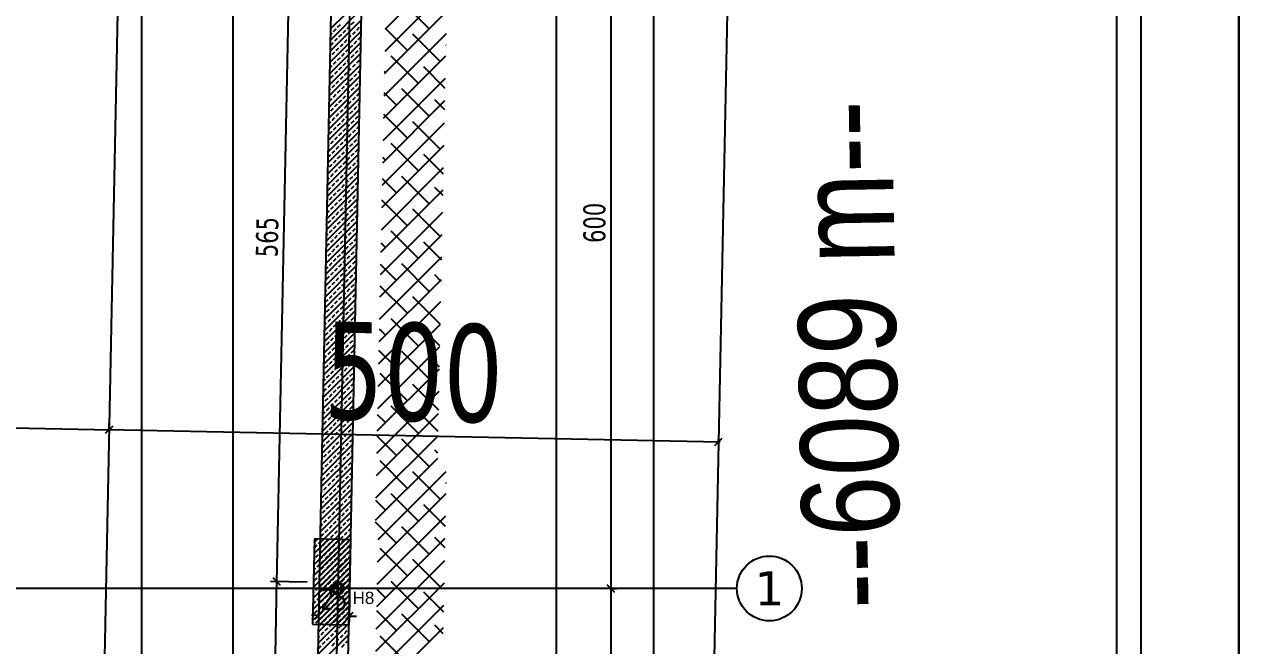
# Model space of a CAD drawing. Header units: millimetres. Extents: x 43168.9 to 43194.6, y -25545.1 to -25543.4.
# Drawn here: x 43169.8966 to 43170.0959, y -25544.2333 to -25544.1313 of the extents above; entities that cross this region are included whole.
import ezdxf
from ezdxf.enums import TextEntityAlignment as Align

# ---------------------------------------------------------------- set-up
doc = ezdxf.new("R2010")
doc.units = ezdxf.units.MM
doc.header["$LTSCALE"] = 200
doc.linetypes.add('DASHDOT', pattern=[1, 0.5, -0.25, 0, -0.25])
doc.linetypes.add('DASHDOT2', pattern=[0.5, 0.25, -0.125, 0, -0.125])
for name, color, linetype in [('aks_sgh', 5, 'DASHDOT2'), ('arsasiniri_sgh', 10, 'Continuous'), ('kolon-b.a_sgh', 6, 'Continuous'), ('olcu-uyg_sgh', 193, 'Continuous'), ('olcuaks_sgh', 41, 'Continuous'), ('olcuic_sgh', 183, 'Continuous'), ('pafta_sgh', 11, 'Continuous'), ('tarama-betonarme_sgh', 223, 'Continuous'), ('tarama-zemin_sgh', 197, 'Continuous'), ('yapi-yaklasma_sgh', 41, 'DASHDOT'), ('yazi-mahal_sgh', 12, 'Continuous')]:
    doc.layers.add(name, color=color, linetype=linetype)
doc.styles.add('1-200', font='arial.ttf', dxfattribs={"height": 60})
doc.styles.add('dim', font='VERDANA.TTF', dxfattribs={"width": 0.7})
doc.styles.add('text1', font='VERDANA.TTF')
doc.styles.add('text2', font='arial.ttf')

msp = doc.modelspace()

# ---------------------------------------------------------------- hatches: boundary and pattern name
h = msp.add_hatch(color=256)
edge = h.paths.add_edge_path()
edge.add_arc((43169.94807, -25544.22392), 0.001, 0, 360)
edge = h.paths.add_edge_path(flags=16)
edge.add_arc((43169.94807, -25544.22392), 0.00075, 0, 360)

# ---------------------------------------------------------------- linework, layer by layer
at = {"color": 0, "linetype": 'ByBlock', "lineweight": -2}
for p, q in [((43169.90995, -25544.19846), (43169.91118, -25544.19728)), ((43169.91118, -25544.19728), (43169.90995, -25544.19846)), ((43170.00993, -25544.20046), (43170.01116, -25544.19929)), ((43169.93745, -25544.22216), (43169.93863, -25544.22339)), ((43169.93863, -25544.22339), (43169.93745, -25544.22216)), ((43169.99228, -25544.22332), (43169.99348, -25544.22452)), ((43169.99348, -25544.22452), (43169.99228, -25544.22332)), ((43169.94787, -25544.22412), (43169.94787, -25544.22372)), ((43169.94787, -25544.22372), (43169.94827, -25544.22372)), ((43169.94827, -25544.22412), (43169.94787, -25544.22412)), ((43169.948, -25544.22385), (43169.94815, -25544.22399)), ((43169.948, -25544.22399), (43169.94815, -25544.22385)), ((43169.94827, -25544.22372), (43169.94827, -25544.22412)), ((43169.94433, -25544.22894), (43169.94555, -25544.22776)), ((43169.95055, -25544.22786), (43169.94933, -25544.22904))]:
    msp.add_line(p, q, dxfattribs=at)
msp.add_line((43170.01356, -25544.22392), (43169.99088, -25544.22392))
at = {"linetype": 'Continuous'}
msp.add_circle((43170.01888, -25544.22392), 0.00532, dxfattribs=at)
at = {"color": 0, "linetype": 'Continuous', "lineweight": -2}
for radius in [0.001, 0.00075]:
    msp.add_circle((43169.94807, -25544.22392), radius, dxfattribs=at)
at = {"layer": 'aks_sgh'}
for p, q in [((43169.93088, -25543.74092), (43169.93088, -25544.78992)), ((43169.98388, -25543.74092), (43169.98388, -25544.78992)), ((43169.95362, -25543.95248), (43169.937, -25544.76581)), ((43169.99088, -25544.22392), (43169.01488, -25544.22392))]:
    msp.add_line(p, q, dxfattribs=at)
at = {"layer": 'arsasiniri_sgh', "color": 14}
msp.add_line((43170.01254, -25544.10046), (43170.00855, -25544.29934), dxfattribs=at)
at = {"layer": 'kolon-b.a_sgh'}
for p, q in [((43169.95015, -25544.21802), (43169.95504, -25543.97792)), ((43169.94735, -25544.10992), (43169.94505, -25544.22292)), ((43169.94424, -25544.2158), (43169.94395, -25544.2298)), ((43169.95024, -25544.21592), (43169.94424, -25544.2158)), ((43169.94995, -25544.22992), (43169.95024, -25544.21592)), ((43169.94746, -25544.35002), (43169.95015, -25544.21802)), ((43169.95015, -25544.21802), (43169.95015, -25544.21802)), ((43169.94505, -25544.22292), (43169.94257, -25544.34492)), ((43169.94505, -25544.22292), (43169.94505, -25544.22292)), ((43169.94395, -25544.2298), (43169.94995, -25544.22992))]:
    msp.add_line(p, q, dxfattribs=at)
at = {"layer": 'olcu-uyg_sgh'}
for p, q in [((43169.85033, -25544.19666), (43169.91082, -25544.19787)), ((43169.91057, -25544.19787), (43169.91059, -25544.19687)), ((43169.91057, -25544.19787), (43169.91059, -25544.19687)), ((43169.91032, -25544.19786), (43170.0108, -25544.19988)), ((43170.01055, -25544.19987), (43170.01057, -25544.19887))]:
    msp.add_line(p, q, dxfattribs=at)
at = {"layer": 'olcuaks_sgh'}
for p, q in [((43169.99988, -25543.83767), (43169.99988, -25544.76892)), ((43169.99288, -25544.10367), (43169.99288, -25544.22417)), ((43169.99288, -25544.22367), (43169.99288, -25544.34417)), ((43169.99288, -25544.22392), (43169.99388, -25544.22392)), ((43169.99288, -25544.22392), (43169.99388, -25544.22392))]:
    msp.add_line(p, q, dxfattribs=at)
at = {"layer": 'olcuic_sgh'}
for p, q in [((43169.91588, -25544.10967), (43169.91588, -25544.76313)), ((43169.94034, -25544.10953), (43169.93803, -25544.22303)), ((43169.93804, -25544.22253), (43169.93555, -25544.345)), ((43169.94305, -25544.22288), (43169.93704, -25544.22276)), ((43169.94305, -25544.22288), (43169.93704, -25544.22276)), ((43169.94501, -25544.22492), (43169.94492, -25544.22935)), ((43169.95001, -25544.22502), (43169.94992, -25544.22945)), ((43169.94494, -25544.22835), (43169.94374, -25544.22833)), ((43169.94994, -25544.22845), (43169.95114, -25544.22848))]:
    msp.add_line(p, q, dxfattribs=at)
at = {"layer": 'pafta_sgh'}
for p, q in [((43170.09588, -25544.97), (43170.09588, -25543.51)), ((43170.09588, -25543.51), (43170.09588, -25544.97)), ((43170.07988, -25544.954), (43170.07988, -25543.526)), ((43170.07588, -25544.95), (43170.07588, -25543.53))]:
    msp.add_line(p, q, dxfattribs=at)
at = {"layer": 'tarama-betonarme_sgh'}
for p, q in [((43169.9469, -25544.1321), (43169.952, -25544.12699)), ((43169.94686, -25544.13393), (43169.95197, -25544.12882)), ((43169.94682, -25544.13576), (43169.95193, -25544.13066)), ((43169.94805, -25544.13184), (43169.9485, -25544.13139)), ((43169.94962, -25544.13207), (43169.95007, -25544.13162)), ((43169.95029, -25544.13139), (43169.95074, -25544.13094)), ((43169.95187, -25544.13162), (43169.95191, -25544.13157)), ((43169.94679, -25544.1376), (43169.95189, -25544.13249)), ((43169.94688, -25544.13301), (43169.94715, -25544.13274)), ((43169.94738, -25544.13252), (43169.94782, -25544.13207)), ((43169.9476, -25544.13409), (43169.94805, -25544.13364)), ((43169.94827, -25544.13341), (43169.94872, -25544.13296)), ((43169.94895, -25544.13274), (43169.9494, -25544.13229)), ((43169.94985, -25544.13364), (43169.95029, -25544.13319)), ((43169.95052, -25544.13296), (43169.95097, -25544.13252)), ((43169.95119, -25544.13229), (43169.95164, -25544.13184)), ((43169.95142, -25544.13386), (43169.95187, -25544.13341)), ((43169.94675, -25544.13943), (43169.95185, -25544.13432)), ((43169.94693, -25544.13476), (43169.94738, -25544.13431)), ((43169.94782, -25544.13566), (43169.94827, -25544.13521)), ((43169.9485, -25544.13498), (43169.94895, -25544.13454)), ((43169.94917, -25544.13431), (43169.94962, -25544.13386)), ((43169.9494, -25544.13588), (43169.94985, -25544.13543)), ((43169.95007, -25544.13521), (43169.95052, -25544.13476)), ((43169.95074, -25544.13454), (43169.95119, -25544.13409)), ((43169.95097, -25544.13611), (43169.95142, -25544.13566)), ((43169.95164, -25544.13543), (43169.95183, -25544.13524)), ((43169.94671, -25544.14126), (43169.95182, -25544.13616)), ((43169.9468, -25544.13668), (43169.94693, -25544.13656)), ((43169.94715, -25544.13633), (43169.9476, -25544.13588)), ((43169.94738, -25544.1379), (43169.94782, -25544.13745)), ((43169.94805, -25544.13723), (43169.9485, -25544.13678)), ((43169.94872, -25544.13656), (43169.94917, -25544.13611)), ((43169.94962, -25544.13745), (43169.95007, -25544.13701)), ((43169.95029, -25544.13678), (43169.95074, -25544.13633)), ((43169.95119, -25544.13768), (43169.95164, -25544.13723)), ((43169.94667, -25544.1431), (43169.95178, -25544.13799)), ((43169.94677, -25544.13851), (43169.94715, -25544.13813)), ((43169.9476, -25544.13948), (43169.94805, -25544.13903)), ((43169.94827, -25544.1388), (43169.94872, -25544.13835)), ((43169.94895, -25544.13813), (43169.9494, -25544.13768)), ((43169.94917, -25544.1397), (43169.94962, -25544.13925)), ((43169.94985, -25544.13903), (43169.95029, -25544.13858)), ((43169.95052, -25544.13835), (43169.95097, -25544.1379)), ((43169.95074, -25544.13992), (43169.95119, -25544.13948)), ((43169.95142, -25544.13925), (43169.95176, -25544.13891)), ((43169.94664, -25544.14493), (43169.95174, -25544.13982)), ((43169.94693, -25544.14015), (43169.94738, -25544.1397)), ((43169.94715, -25544.14172), (43169.9476, -25544.14127)), ((43169.94782, -25544.14105), (43169.94827, -25544.1406)), ((43169.9485, -25544.14037), (43169.94895, -25544.13992)), ((43169.94872, -25544.14194), (43169.94917, -25544.1415)), ((43169.9494, -25544.14127), (43169.94985, -25544.14082)), ((43169.95007, -25544.1406), (43169.95052, -25544.14015)), ((43169.95097, -25544.1415), (43169.95142, -25544.14105)), ((43169.95164, -25544.14082), (43169.95172, -25544.14074)), ((43169.94656, -25544.1486), (43169.95167, -25544.14349)), ((43169.9466, -25544.14676), (43169.9517, -25544.14166)), ((43169.94669, -25544.14218), (43169.94693, -25544.14194)), ((43169.9467, -25544.14397), (43169.94715, -25544.14352)), ((43169.94738, -25544.14329), (43169.94782, -25544.14284)), ((43169.94805, -25544.14262), (43169.9485, -25544.14217)), ((43169.94895, -25544.14352), (43169.9494, -25544.14307)), ((43169.94962, -25544.14284), (43169.95007, -25544.14239)), ((43169.95029, -25544.14217), (43169.95074, -25544.14172)), ((43169.95052, -25544.14374), (43169.95097, -25544.14329)), ((43169.95119, -25544.14307), (43169.95164, -25544.14262)), ((43169.94652, -25544.15043), (43169.95163, -25544.14532)), ((43169.94693, -25544.14554), (43169.94738, -25544.14509)), ((43169.9476, -25544.14486), (43169.94805, -25544.14441)), ((43169.94827, -25544.14419), (43169.94872, -25544.14374)), ((43169.9485, -25544.14576), (43169.94895, -25544.14531)), ((43169.94917, -25544.14509), (43169.94962, -25544.14464)), ((43169.94985, -25544.14441), (43169.95029, -25544.14397)), ((43169.95007, -25544.14599), (43169.95052, -25544.14554)), ((43169.95074, -25544.14531), (43169.95119, -25544.14486)), ((43169.95142, -25544.14464), (43169.95165, -25544.14441)), ((43169.94649, -25544.15226), (43169.95159, -25544.14716)), ((43169.94658, -25544.14768), (43169.94693, -25544.14733)), ((43169.94662, -25544.14585), (43169.9467, -25544.14576)), ((43169.94715, -25544.14711), (43169.9476, -25544.14666)), ((43169.94782, -25544.14643), (43169.94827, -25544.14599)), ((43169.94805, -25544.14801), (43169.9485, -25544.14756)), ((43169.94872, -25544.14733), (43169.94917, -25544.14688)), ((43169.9494, -25544.14666), (43169.94985, -25544.14621)), ((43169.95029, -25544.14756), (43169.95074, -25544.14711)), ((43169.95097, -25544.14688), (43169.95142, -25544.14643)), ((43169.94645, -25544.1541), (43169.95155, -25544.14899)), ((43169.9467, -25544.14935), (43169.94715, -25544.1489)), ((43169.94738, -25544.14868), (43169.94782, -25544.14823)), ((43169.94827, -25544.14958), (43169.94872, -25544.14913)), ((43169.94895, -25544.1489), (43169.9494, -25544.14846)), ((43169.94962, -25544.14823), (43169.95007, -25544.14778)), ((43169.94985, -25544.1498), (43169.95029, -25544.14935)), ((43169.95052, -25544.14913), (43169.95097, -25544.14868)), ((43169.95119, -25544.14846), (43169.95157, -25544.14807)), ((43169.94641, -25544.15593), (43169.95152, -25544.15082)), ((43169.94651, -25544.15135), (43169.9467, -25544.15115)), ((43169.94693, -25544.15092), (43169.94738, -25544.15048)), ((43169.9476, -25544.15025), (43169.94805, -25544.1498)), ((43169.94782, -25544.15182), (43169.94827, -25544.15137)), ((43169.9485, -25544.15115), (43169.94895, -25544.1507)), ((43169.94917, -25544.15048), (43169.94962, -25544.15003)), ((43169.9494, -25544.15205), (43169.94985, -25544.1516)), ((43169.95007, -25544.15137), (43169.95052, -25544.15092)), ((43169.95074, -25544.1507), (43169.95119, -25544.15025)), ((43169.95142, -25544.15003), (43169.95154, -25544.14991)), ((43169.94638, -25544.15776), (43169.95148, -25544.15266)), ((43169.94648, -25544.15317), (43169.94693, -25544.15272)), ((43169.94715, -25544.1525), (43169.9476, -25544.15205)), ((43169.94805, -25544.15339), (43169.9485, -25544.15295)), ((43169.94872, -25544.15272), (43169.94917, -25544.15227)), ((43169.94962, -25544.15362), (43169.95007, -25544.15317)), ((43169.95029, -25544.15295), (43169.95074, -25544.1525)), ((43169.95097, -25544.15227), (43169.95142, -25544.15182)), ((43169.95119, -25544.15384), (43169.95146, -25544.15357)), ((43169.94634, -25544.1596), (43169.95144, -25544.15449)), ((43169.94643, -25544.15501), (43169.94648, -25544.15497)), ((43169.9467, -25544.15474), (43169.94715, -25544.15429)), ((43169.94738, -25544.15407), (43169.94782, -25544.15362)), ((43169.9476, -25544.15564), (43169.94805, -25544.15519)), ((43169.94827, -25544.15497), (43169.94872, -25544.15452)), ((43169.94895, -25544.15429), (43169.9494, -25544.15384)), ((43169.94917, -25544.15586), (43169.94962, -25544.15542)), ((43169.94985, -25544.15519), (43169.95029, -25544.15474)), ((43169.95052, -25544.15452), (43169.95097, -25544.15407)), ((43169.95142, -25544.15542), (43169.95142, -25544.15541)), ((43169.9463, -25544.16143), (43169.95141, -25544.15632)), ((43169.94639, -25544.15685), (43169.9467, -25544.15654)), ((43169.94693, -25544.15631), (43169.94738, -25544.15586)), ((43169.94715, -25544.15788), (43169.9476, -25544.15744)), ((43169.94782, -25544.15721), (43169.94827, -25544.15676)), ((43169.9485, -25544.15654), (43169.94895, -25544.15609)), ((43169.9494, -25544.15744), (43169.94985, -25544.15699)), ((43169.95007, -25544.15676), (43169.95052, -25544.15631)), ((43169.95074, -25544.15609), (43169.95119, -25544.15564)), ((43169.95097, -25544.15766), (43169.95139, -25544.15724)), ((43169.94626, -25544.16326), (43169.95137, -25544.15816)), ((43169.94648, -25544.15856), (43169.94693, -25544.15811)), ((43169.94738, -25544.15946), (43169.94782, -25544.15901)), ((43169.94805, -25544.15878), (43169.9485, -25544.15833)), ((43169.94872, -25544.15811), (43169.94917, -25544.15766)), ((43169.94895, -25544.15968), (43169.9494, -25544.15923)), ((43169.94962, -25544.15901), (43169.95007, -25544.15856)), ((43169.95029, -25544.15833), (43169.95074, -25544.15788)), ((43169.95052, -25544.15991), (43169.95097, -25544.15946)), ((43169.95119, -25544.15923), (43169.95135, -25544.15907)), ((43169.94623, -25544.1651), (43169.95133, -25544.15999)), ((43169.94632, -25544.16051), (43169.94648, -25544.16035)), ((43169.9467, -25544.16013), (43169.94715, -25544.15968)), ((43169.94693, -25544.1617), (43169.94738, -25544.16125)), ((43169.9476, -25544.16103), (43169.94805, -25544.16058)), ((43169.94827, -25544.16035), (43169.94872, -25544.15991)), ((43169.9485, -25544.16193), (43169.94895, -25544.16148)), ((43169.94917, -25544.16125), (43169.94962, -25544.1608)), ((43169.94985, -25544.16058), (43169.95029, -25544.16013)), ((43169.95074, -25544.16148), (43169.95119, -25544.16103)), ((43169.94619, -25544.16693), (43169.95129, -25544.16182)), ((43169.94628, -25544.16235), (43169.9467, -25544.16193)), ((43169.94648, -25544.16395), (43169.94693, -25544.1635)), ((43169.94715, -25544.16327), (43169.9476, -25544.16282)), ((43169.94782, -25544.1626), (43169.94827, -25544.16215)), ((43169.94872, -25544.1635), (43169.94917, -25544.16305)), ((43169.9494, -25544.16282), (43169.94985, -25544.16237)), ((43169.95007, -25544.16215), (43169.95052, -25544.1617)), ((43169.95029, -25544.16372), (43169.95074, -25544.16327)), ((43169.95097, -25544.16305), (43169.95127, -25544.16274)), ((43169.94611, -25544.1706), (43169.95122, -25544.16549)), ((43169.94615, -25544.16876), (43169.95126, -25544.16366)), ((43169.94624, -25544.16418), (43169.94625, -25544.16417)), ((43169.9467, -25544.16552), (43169.94715, -25544.16507)), ((43169.94738, -25544.16484), (43169.94782, -25544.1644)), ((43169.94805, -25544.16417), (43169.9485, -25544.16372)), ((43169.94827, -25544.16574), (43169.94872, -25544.16529)), ((43169.94895, -25544.16507), (43169.9494, -25544.16462)), ((43169.94962, -25544.1644), (43169.95007, -25544.16395)), ((43169.94985, -25544.16597), (43169.95029, -25544.16552)), ((43169.95052, -25544.16529), (43169.95097, -25544.16484)), ((43169.95119, -25544.16462), (43169.95124, -25544.16457)), ((43169.94608, -25544.17243), (43169.95118, -25544.16732)), ((43169.94621, -25544.16601), (43169.94648, -25544.16574)), ((43169.94625, -25544.16776), (43169.9467, -25544.16731)), ((43169.94693, -25544.16709), (43169.94738, -25544.16664)), ((43169.9476, -25544.16642), (43169.94805, -25544.16597)), ((43169.94782, -25544.16799), (43169.94827, -25544.16754)), ((43169.9485, -25544.16731), (43169.94895, -25544.16686)), ((43169.94917, -25544.16664), (43169.94962, -25544.16619)), ((43169.95007, -25544.16754), (43169.95052, -25544.16709)), ((43169.95074, -25544.16686), (43169.95119, -25544.16642)), ((43169.94604, -25544.17426), (43169.95114, -25544.16916)), ((43169.94648, -25544.16933), (43169.94693, -25544.16889)), ((43169.94715, -25544.16866), (43169.9476, -25544.16821)), ((43169.94805, -25544.16956), (43169.9485, -25544.16911)), ((43169.94872, -25544.16889), (43169.94917, -25544.16844)), ((43169.9494, -25544.16821), (43169.94985, -25544.16776)), ((43169.94962, -25544.16978), (43169.95007, -25544.16933)), ((43169.95029, -25544.16911), (43169.95074, -25544.16866)), ((43169.95097, -25544.16844), (43169.95116, -25544.16824)), ((43169.946, -25544.1761), (43169.95111, -25544.17099)), ((43169.9461, -25544.17151), (43169.94648, -25544.17113)), ((43169.94613, -25544.16968), (43169.94625, -25544.16956)), ((43169.9467, -25544.17091), (43169.94715, -25544.17046)), ((43169.94738, -25544.17023), (43169.94782, -25544.16978)), ((43169.9476, -25544.1718), (43169.94805, -25544.17136)), ((43169.94827, -25544.17113), (43169.94872, -25544.17068)), ((43169.94895, -25544.17046), (43169.9494, -25544.17001)), ((43169.94985, -25544.17136), (43169.95029, -25544.17091)), ((43169.95052, -25544.17068), (43169.95097, -25544.17023)), ((43169.94596, -25544.17793), (43169.95107, -25544.17282)), ((43169.94625, -25544.17315), (43169.9467, -25544.1727)), ((43169.94693, -25544.17248), (43169.94738, -25544.17203)), ((43169.94782, -25544.17338), (43169.94827, -25544.17293)), ((43169.9485, -25544.1727), (43169.94895, -25544.17225)), ((43169.94917, -25544.17203), (43169.94962, -25544.17158)), ((43169.9494, -25544.1736), (43169.94985, -25544.17315)), ((43169.95007, -25544.17293), (43169.95052, -25544.17248)), ((43169.95074, -25544.17225), (43169.95109, -25544.17191)), ((43169.94593, -25544.17976), (43169.95103, -25544.17466)), ((43169.94602, -25544.17518), (43169.94625, -25544.17495)), ((43169.94648, -25544.17472), (43169.94693, -25544.17427)), ((43169.94715, -25544.17405), (43169.9476, -25544.1736)), ((43169.94738, -25544.17562), (43169.94782, -25544.17517)), ((43169.94805, -25544.17495), (43169.9485, -25544.1745)), ((43169.94872, -25544.17427), (43169.94917, -25544.17382)), ((43169.94895, -25544.17585), (43169.9494, -25544.1754)), ((43169.94962, -25544.17517), (43169.95007, -25544.17472)), ((43169.95029, -25544.1745), (43169.95074, -25544.17405)), ((43169.95097, -25544.17382), (43169.95105, -25544.17374)), ((43169.94589, -25544.1816), (43169.951, -25544.17649)), ((43169.94603, -25544.17697), (43169.94648, -25544.17652)), ((43169.9467, -25544.17629), (43169.94715, -25544.17585)), ((43169.94693, -25544.17787), (43169.94738, -25544.17742)), ((43169.9476, -25544.17719), (43169.94805, -25544.17674)), ((43169.94827, -25544.17652), (43169.94872, -25544.17607)), ((43169.94917, -25544.17742), (43169.94962, -25544.17697)), ((43169.94985, -25544.17674), (43169.95029, -25544.17629)), ((43169.95052, -25544.17607), (43169.95097, -25544.17562)), ((43169.95074, -25544.17764), (43169.95098, -25544.17741)), ((43169.94585, -25544.18343), (43169.95096, -25544.17832)), ((43169.94595, -25544.17885), (43169.94603, -25544.17876)), ((43169.94625, -25544.17854), (43169.9467, -25544.17809)), ((43169.94715, -25544.17944), (43169.9476, -25544.17899)), ((43169.94782, -25544.17876), (43169.94827, -25544.17831)), ((43169.9485, -25544.17809), (43169.94895, -25544.17764)), ((43169.94872, -25544.17966), (43169.94917, -25544.17921)), ((43169.9494, -25544.17899), (43169.94985, -25544.17854)), ((43169.95007, -25544.17831), (43169.95052, -25544.17787)), ((43169.95029, -25544.17989), (43169.95074, -25544.17944)), ((43169.94582, -25544.18526), (43169.95092, -25544.18016)), ((43169.94591, -25544.18068), (43169.94625, -25544.18034)), ((43169.94648, -25544.18011), (43169.94693, -25544.17966)), ((43169.9467, -25544.18168), (43169.94715, -25544.18123)), ((43169.94738, -25544.18101), (43169.94782, -25544.18056)), ((43169.94805, -25544.18034), (43169.9485, -25544.17989)), ((43169.94827, -25544.18191), (43169.94872, -25544.18146)), ((43169.94895, -25544.18123), (43169.9494, -25544.18078)), ((43169.94962, -25544.18056), (43169.95007, -25544.18011)), ((43169.95052, -25544.18146), (43169.9509, -25544.18107)), ((43169.94578, -25544.1871), (43169.95088, -25544.18199)), ((43169.94603, -25544.18236), (43169.94648, -25544.18191)), ((43169.94625, -25544.18393), (43169.9467, -25544.18348)), ((43169.94693, -25544.18325), (43169.94738, -25544.1828)), ((43169.9476, -25544.18258), (43169.94805, -25544.18213)), ((43169.9485, -25544.18348), (43169.94895, -25544.18303)), ((43169.94917, -25544.1828), (43169.94962, -25544.18236)), ((43169.94985, -25544.18213), (43169.95029, -25544.18168)), ((43169.95007, -25544.1837), (43169.95052, -25544.18325)), ((43169.95074, -25544.18303), (43169.95086, -25544.18291)), ((43169.94574, -25544.18893), (43169.95085, -25544.18382)), ((43169.94583, -25544.18435), (43169.94603, -25544.18415)), ((43169.94648, -25544.1855), (43169.94693, -25544.18505)), ((43169.94715, -25544.18483), (43169.9476, -25544.18438)), ((43169.94782, -25544.18415), (43169.94827, -25544.1837)), ((43169.94805, -25544.18572), (43169.9485, -25544.18527)), ((43169.94872, -25544.18505), (43169.94917, -25544.1846)), ((43169.9494, -25544.18438), (43169.94985, -25544.18393)), ((43169.95029, -25544.18527), (43169.95074, -25544.18483)), ((43169.9457, -25544.19076), (43169.95081, -25544.18566)), ((43169.9458, -25544.18617), (43169.94625, -25544.18572)), ((43169.94603, -25544.18774), (43169.94648, -25544.18729)), ((43169.9467, -25544.18707), (43169.94715, -25544.18662)), ((43169.94738, -25544.1864), (43169.94782, -25544.18595)), ((43169.94827, -25544.18729), (43169.94872, -25544.18685)), ((43169.94895, -25544.18662), (43169.9494, -25544.18617)), ((43169.94962, -25544.18595), (43169.95007, -25544.1855)), ((43169.94985, -25544.18752), (43169.95029, -25544.18707)), ((43169.95052, -25544.18685), (43169.95079, -25544.18657)), ((43169.94563, -25544.19443), (43169.95073, -25544.18932)), ((43169.94567, -25544.1926), (43169.95077, -25544.18749)), ((43169.94576, -25544.18801), (43169.9458, -25544.18797)), ((43169.94625, -25544.18932), (43169.9467, -25544.18887)), ((43169.94693, -25544.18864), (43169.94738, -25544.18819)), ((43169.9476, -25544.18797), (43169.94805, -25544.18752)), ((43169.94782, -25544.18954), (43169.94827, -25544.18909)), ((43169.9485, -25544.18887), (43169.94895, -25544.18842)), ((43169.94917, -25544.18819), (43169.94962, -25544.18774)), ((43169.9494, -25544.18976), (43169.94985, -25544.18932)), ((43169.95007, -25544.18909), (43169.95052, -25544.18864)), ((43169.95074, -25544.18842), (43169.95075, -25544.18841)), ((43169.94559, -25544.19626), (43169.9507, -25544.19116)), ((43169.94572, -25544.18985), (43169.94603, -25544.18954)), ((43169.9458, -25544.19156), (43169.94625, -25544.19111)), ((43169.94648, -25544.19089), (43169.94693, -25544.19044)), ((43169.94715, -25544.19021), (43169.9476, -25544.18976)), ((43169.94738, -25544.19179), (43169.94782, -25544.19134)), ((43169.94805, -25544.19111), (43169.9485, -25544.19066)), ((43169.94872, -25544.19044), (43169.94917, -25544.18999)), ((43169.94962, -25544.19134), (43169.95007, -25544.19089)), ((43169.95029, -25544.19066), (43169.95072, -25544.19024)), ((43169.94555, -25544.1981), (43169.95066, -25544.19299)), ((43169.94565, -25544.19351), (43169.9458, -25544.19336)), ((43169.94603, -25544.19313), (43169.94648, -25544.19268)), ((43169.9467, -25544.19246), (43169.94715, -25544.19201)), ((43169.9476, -25544.19336), (43169.94805, -25544.19291)), ((43169.94827, -25544.19268), (43169.94872, -25544.19223)), ((43169.94895, -25544.19201), (43169.9494, -25544.19156)), ((43169.94917, -25544.19358), (43169.94962, -25544.19313)), ((43169.94985, -25544.19291), (43169.95029, -25544.19246)), ((43169.95052, -25544.19223), (43169.95068, -25544.19208)), ((43169.94552, -25544.19993), (43169.95062, -25544.19483)), ((43169.94561, -25544.19535), (43169.94603, -25544.19493)), ((43169.94625, -25544.1947), (43169.9467, -25544.19425)), ((43169.94693, -25544.19403), (43169.94738, -25544.19358)), ((43169.94715, -25544.1956), (43169.9476, -25544.19515)), ((43169.94782, -25544.19493), (43169.94827, -25544.19448)), ((43169.9485, -25544.19425), (43169.94895, -25544.19381)), ((43169.94872, -25544.19583), (43169.94917, -25544.19538)), ((43169.9494, -25544.19515), (43169.94985, -25544.1947)), ((43169.95007, -25544.19448), (43169.95052, -25544.19403)), ((43169.94548, -25544.20176), (43169.95058, -25544.19666)), ((43169.94557, -25544.19718), (43169.94558, -25544.19717)), ((43169.9458, -25544.19695), (43169.94625, -25544.1965)), ((43169.94648, -25544.19628), (43169.94693, -25544.19583)), ((43169.9467, -25544.19785), (43169.94715, -25544.1974)), ((43169.94738, -25544.19717), (43169.94782, -25544.19672)), ((43169.94805, -25544.1965), (43169.9485, -25544.19605)), ((43169.94895, -25544.1974), (43169.9494, -25544.19695)), ((43169.94962, -25544.19672), (43169.95007, -25544.19628)), ((43169.95029, -25544.19605), (43169.9506, -25544.19574)), ((43169.94544, -25544.2036), (43169.95055, -25544.19849)), ((43169.94554, -25544.19901), (43169.9458, -25544.19874)), ((43169.94603, -25544.19852), (43169.94648, -25544.19807)), ((43169.94693, -25544.19942), (43169.94738, -25544.19897)), ((43169.9476, -25544.19874), (43169.94805, -25544.1983)), ((43169.94827, -25544.19807), (43169.94872, -25544.19762)), ((43169.9485, -25544.19964), (43169.94895, -25544.19919)), ((43169.94917, -25544.19897), (43169.94962, -25544.19852)), ((43169.94985, -25544.1983), (43169.95029, -25544.19785)), ((43169.95007, -25544.19987), (43169.95052, -25544.19942)), ((43169.95052, -25544.19762), (43169.95057, -25544.19758)), ((43169.94541, -25544.20543), (43169.95051, -25544.20033)), ((43169.94558, -25544.20077), (43169.94603, -25544.20032)), ((43169.94625, -25544.20009), (43169.9467, -25544.19964)), ((43169.94648, -25544.20166), (43169.94693, -25544.20121)), ((43169.94715, -25544.20099), (43169.9476, -25544.20054)), ((43169.94782, -25544.20032), (43169.94827, -25544.19987)), ((43169.94872, -25544.20121), (43169.94917, -25544.20077)), ((43169.9494, -25544.20054), (43169.94985, -25544.20009)), ((43169.95029, -25544.20144), (43169.95049, -25544.20124)), ((43169.94537, -25544.20726), (43169.95047, -25544.20216)), ((43169.94546, -25544.20268), (43169.94558, -25544.20256)), ((43169.9458, -25544.20234), (43169.94625, -25544.20189)), ((43169.9467, -25544.20323), (43169.94715, -25544.20279)), ((43169.94738, -25544.20256), (43169.94782, -25544.20211)), ((43169.94805, -25544.20189), (43169.9485, -25544.20144)), ((43169.94827, -25544.20346), (43169.94872, -25544.20301)), ((43169.94895, -25544.20279), (43169.9494, -25544.20234)), ((43169.94962, -25544.20211), (43169.95007, -25544.20166)), ((43169.94985, -25544.20368), (43169.95029, -25544.20323)), ((43169.94533, -25544.2091), (43169.95044, -25544.20399)), ((43169.94542, -25544.20451), (43169.9458, -25544.20413)), ((43169.94603, -25544.20391), (43169.94648, -25544.20346)), ((43169.94625, -25544.20548), (43169.9467, -25544.20503)), ((43169.94693, -25544.20481), (43169.94738, -25544.20436)), ((43169.9476, -25544.20413), (43169.94805, -25544.20368)), ((43169.94782, -25544.2057), (43169.94827, -25544.20526)), ((43169.9485, -25544.20503), (43169.94895, -25544.20458)), ((43169.94917, -25544.20436), (43169.94962, -25544.20391)), ((43169.95007, -25544.20526), (43169.95042, -25544.20491)), ((43169.94529, -25544.21093), (43169.9504, -25544.20583)), ((43169.94558, -25544.20615), (43169.94603, -25544.2057)), ((43169.9458, -25544.20773), (43169.94625, -25544.20728)), ((43169.94648, -25544.20705), (43169.94693, -25544.2066)), ((43169.94715, -25544.20638), (43169.9476, -25544.20593)), ((43169.94805, -25544.20728), (43169.9485, -25544.20683)), ((43169.94872, -25544.2066), (43169.94917, -25544.20615)), ((43169.9494, -25544.20593), (43169.94985, -25544.20548)), ((43169.94962, -25544.2075), (43169.95007, -25544.20705)), ((43169.95029, -25544.20683), (43169.95038, -25544.20674)), ((43169.94526, -25544.21276), (43169.95036, -25544.20766)), ((43169.94535, -25544.20818), (43169.94558, -25544.20795)), ((43169.94603, -25544.2093), (43169.94648, -25544.20885)), ((43169.9467, -25544.20862), (43169.94715, -25544.20817)), ((43169.94738, -25544.20795), (43169.94782, -25544.2075)), ((43169.9476, -25544.20952), (43169.94805, -25544.20907)), ((43169.94827, -25544.20885), (43169.94872, -25544.2084)), ((43169.94895, -25544.20817), (43169.9494, -25544.20773)), ((43169.94917, -25544.20975), (43169.94962, -25544.2093)), ((43169.94985, -25544.20907), (43169.95029, -25544.20862)), ((43169.94518, -25544.21643), (43169.95029, -25544.21133)), ((43169.94522, -25544.2146), (43169.95032, -25544.20949)), ((43169.94536, -25544.20997), (43169.9458, -25544.20952)), ((43169.94558, -25544.21154), (43169.94603, -25544.21109)), ((43169.94625, -25544.21087), (43169.9467, -25544.21042)), ((43169.94693, -25544.21019), (43169.94738, -25544.20975)), ((43169.94715, -25544.21177), (43169.9476, -25544.21132)), ((43169.94782, -25544.21109), (43169.94827, -25544.21064)), ((43169.9485, -25544.21042), (43169.94895, -25544.20997)), ((43169.9494, -25544.21132), (43169.94985, -25544.21087)), ((43169.95007, -25544.21064), (43169.95031, -25544.21041)), ((43169.94514, -25544.21826), (43169.95025, -25544.21316)), ((43169.94524, -25544.21368), (43169.94558, -25544.21334)), ((43169.94527, -25544.21185), (43169.94536, -25544.21177)), ((43169.9458, -25544.21311), (43169.94625, -25544.21266)), ((43169.94648, -25544.21244), (43169.94693, -25544.21199)), ((43169.94738, -25544.21334), (43169.94782, -25544.21289)), ((43169.94805, -25544.21266), (43169.9485, -25544.21222)), ((43169.94872, -25544.21199), (43169.94917, -25544.21154)), ((43169.94895, -25544.21356), (43169.9494, -25544.21311)), ((43169.94962, -25544.21289), (43169.95007, -25544.21244)), ((43169.94511, -25544.2201), (43169.95021, -25544.21499)), ((43169.94536, -25544.21536), (43169.9458, -25544.21491)), ((43169.94603, -25544.21468), (43169.94648, -25544.21424)), ((43169.9467, -25544.21401), (43169.94715, -25544.21356)), ((43169.94693, -25544.21558), (43169.94738, -25544.21513)), ((43169.9476, -25544.21491), (43169.94805, -25544.21446)), ((43169.94827, -25544.21424), (43169.94872, -25544.21379)), ((43169.9485, -25544.21581), (43169.94895, -25544.21536)), ((43169.94917, -25544.21513), (43169.94962, -25544.21468)), ((43169.94985, -25544.21446), (43169.95023, -25544.21408)), ((43169.94412, -25544.22187), (43169.95006, -25544.21592)), ((43169.94415, -25544.22003), (43169.9483, -25544.21588)), ((43169.94419, -25544.2182), (43169.94654, -25544.21585)), ((43169.94423, -25544.21637), (43169.94478, -25544.21581)), ((43169.94425, -25544.21724), (43169.9447, -25544.21679)), ((43169.94493, -25544.21656), (43169.94538, -25544.21611)), ((43169.94507, -25544.22193), (43169.95017, -25544.21683)), ((43169.94516, -25544.21735), (43169.94536, -25544.21715)), ((43169.94558, -25544.21693), (43169.94603, -25544.21648)), ((43169.9456, -25544.21589), (43169.94566, -25544.21583)), ((43169.94583, -25544.21746), (43169.94627, -25544.21701)), ((43169.94625, -25544.21626), (43169.9467, -25544.21581)), ((43169.9465, -25544.21679), (43169.94695, -25544.21634)), ((43169.94715, -25544.21715), (43169.9476, -25544.21671)), ((43169.94717, -25544.21611), (43169.94742, -25544.21586)), ((43169.9474, -25544.21769), (43169.94785, -25544.21724)), ((43169.94782, -25544.21648), (43169.94827, -25544.21603)), ((43169.94807, -25544.21701), (43169.94852, -25544.21656)), ((43169.94872, -25544.21738), (43169.94917, -25544.21693)), ((43169.94874, -25544.21634), (43169.94918, -25544.2159)), ((43169.9494, -25544.21671), (43169.94985, -25544.21626)), ((43169.94964, -25544.21724), (43169.95009, -25544.21679)), ((43169.95007, -25544.21603), (43169.95019, -25544.21591)), ((43169.94408, -25544.2237), (43169.9502, -25544.21757)), ((43169.94417, -25544.21912), (43169.94425, -25544.21903)), ((43169.94448, -25544.21881), (43169.94493, -25544.21836)), ((43169.94503, -25544.22376), (43169.95014, -25544.21866)), ((43169.94513, -25544.21917), (43169.94558, -25544.21873)), ((43169.94515, -25544.21814), (43169.9456, -25544.21769)), ((43169.94538, -25544.21971), (43169.94583, -25544.21926)), ((43169.9458, -25544.2185), (43169.94625, -25544.21805)), ((43169.94605, -25544.21903), (43169.9465, -25544.21858)), ((43169.94648, -25544.21783), (43169.94693, -25544.21738)), ((43169.9467, -25544.2194), (43169.94715, -25544.21895)), ((43169.94672, -25544.21836), (43169.94717, -25544.21791)), ((43169.94738, -25544.21873), (43169.94782, -25544.21828)), ((43169.94762, -25544.21926), (43169.94807, -25544.21881)), ((43169.94805, -25544.21805), (43169.9485, -25544.2176)), ((43169.94827, -25544.21962), (43169.94872, -25544.21917)), ((43169.9483, -25544.21858), (43169.94874, -25544.21814)), ((43169.94895, -25544.21895), (43169.9494, -25544.2185)), ((43169.94897, -25544.21791), (43169.94942, -25544.21746)), ((43169.94919, -25544.21948), (43169.94964, -25544.21903)), ((43169.94962, -25544.21828), (43169.95007, -25544.21783)), ((43169.94987, -25544.21881), (43169.95019, -25544.21849)), ((43169.944, -25544.22737), (43169.95013, -25544.22124)), ((43169.94404, -25544.22553), (43169.95017, -25544.21941)), ((43169.94413, -25544.22095), (43169.94448, -25544.2206)), ((43169.9447, -25544.22038), (43169.94515, -25544.21993)), ((43169.94499, -25544.2256), (43169.9501, -25544.22049)), ((43169.94509, -25544.22101), (43169.94513, -25544.22097)), ((43169.94536, -25544.22075), (43169.9458, -25544.2203)), ((43169.9456, -25544.22128), (43169.94605, -25544.22083)), ((43169.94603, -25544.22007), (43169.94648, -25544.21962)), ((43169.94625, -25544.22164), (43169.9467, -25544.2212)), ((43169.94627, -25544.2206), (43169.94672, -25544.22016)), ((43169.94693, -25544.22097), (43169.94738, -25544.22052)), ((43169.94695, -25544.21993), (43169.9474, -25544.21948)), ((43169.94717, -25544.2215), (43169.94762, -25544.22105)), ((43169.9476, -25544.2203), (43169.94805, -25544.21985)), ((43169.94785, -25544.22083), (43169.9483, -25544.22038)), ((43169.9485, -25544.2212), (43169.94895, -25544.22075)), ((43169.94852, -25544.22016), (43169.94897, -25544.21971)), ((43169.94874, -25544.22173), (43169.94919, -25544.22128)), ((43169.94917, -25544.22052), (43169.94962, -25544.22007)), ((43169.94942, -25544.22105), (43169.94987, -25544.2206)), ((43169.94985, -25544.21985), (43169.95012, -25544.21958)), ((43169.95009, -25544.22038), (43169.95015, -25544.22032)), ((43169.94397, -25544.2292), (43169.95009, -25544.22307)), ((43169.94425, -25544.22263), (43169.9447, -25544.22218)), ((43169.94493, -25544.22195), (43169.94538, -25544.2215)), ((43169.94496, -25544.22743), (43169.95006, -25544.22233)), ((43169.94505, -25544.22285), (43169.94536, -25544.22254)), ((43169.94515, -25544.22352), (43169.9456, -25544.22307)), ((43169.94558, -25544.22232), (43169.94603, -25544.22187)), ((43169.94583, -25544.22285), (43169.94627, -25544.2224)), ((43169.94648, -25544.22322), (43169.94693, -25544.22277)), ((43169.9465, -25544.22218), (43169.94695, -25544.22173)), ((43169.94672, -25544.22375), (43169.94717, -25544.2233)), ((43169.94715, -25544.22254), (43169.9476, -25544.22209)), ((43169.9474, -25544.22307), (43169.94785, -25544.22263)), ((43169.94782, -25544.22187), (43169.94827, -25544.22142)), ((43169.94805, -25544.22344), (43169.9485, -25544.22299)), ((43169.94807, -25544.2224), (43169.94852, -25544.22195)), ((43169.94872, -25544.22277), (43169.94917, -25544.22232)), ((43169.94897, -25544.2233), (43169.94942, -25544.22285)), ((43169.9494, -25544.22209), (43169.94985, -25544.22164)), ((43169.94962, -25544.22366), (43169.95004, -25544.22324)), ((43169.94964, -25544.22263), (43169.95009, -25544.22218)), ((43169.95007, -25544.22142), (43169.95008, -25544.22141)), ((43169.94406, -25544.22462), (43169.94425, -25544.22442)), ((43169.94448, -25544.2242), (43169.94493, -25544.22375)), ((43169.9447, -25544.22577), (43169.94515, -25544.22532)), ((43169.94492, -25544.22926), (43169.95003, -25544.22416)), ((43169.94513, -25544.22456), (43169.94558, -25544.22411)), ((43169.94514, -25544.22982), (43169.95005, -25544.22491)), ((43169.94538, -25544.2251), (43169.94583, -25544.22465)), ((43169.9458, -25544.22389), (43169.94625, -25544.22344)), ((43169.94603, -25544.22546), (43169.94648, -25544.22501)), ((43169.94605, -25544.22442), (43169.9465, -25544.22397)), ((43169.9467, -25544.22479), (43169.94715, -25544.22434)), ((43169.94695, -25544.22532), (43169.9474, -25544.22487)), ((43169.94738, -25544.22411), (43169.94782, -25544.22366)), ((43169.9476, -25544.22569), (43169.94805, -25544.22524)), ((43169.94762, -25544.22465), (43169.94807, -25544.2242)), ((43169.94827, -25544.22501), (43169.94872, -25544.22456)), ((43169.9483, -25544.22397), (43169.94874, -25544.22352)), ((43169.94852, -25544.22554), (43169.94897, -25544.2251)), ((43169.94895, -25544.22434), (43169.9494, -25544.22389)), ((43169.94919, -25544.22487), (43169.94964, -25544.22442)), ((43169.94985, -25544.22524), (43169.95001, -25544.22508)), ((43169.94987, -25544.2242), (43169.95007, -25544.22399)), ((43169.94403, -25544.22644), (43169.94448, -25544.22599)), ((43169.94488, -25544.2311), (43169.94999, -25544.22599)), ((43169.94493, -25544.22734), (43169.94538, -25544.22689)), ((43169.94498, -25544.22651), (43169.94513, -25544.22636)), ((43169.94536, -25544.22613), (43169.9458, -25544.22569)), ((43169.94558, -25544.22771), (43169.94603, -25544.22726)), ((43169.9456, -25544.22667), (43169.94605, -25544.22622)), ((43169.94625, -25544.22703), (43169.9467, -25544.22658)), ((43169.94627, -25544.22599), (43169.94672, -25544.22554)), ((43169.9465, -25544.22756), (43169.94695, -25544.22712)), ((43169.9469, -25544.22986), (43169.95002, -25544.22674)), ((43169.94693, -25544.22636), (43169.94738, -25544.22591)), ((43169.94717, -25544.22689), (43169.94762, -25544.22644)), ((43169.94782, -25544.22726), (43169.94827, -25544.22681)), ((43169.94785, -25544.22622), (43169.9483, -25544.22577)), ((43169.9485, -25544.22658), (43169.94895, -25544.22613)), ((43169.94874, -25544.22712), (43169.94919, -25544.22667)), ((43169.94917, -25544.22591), (43169.94962, -25544.22546)), ((43169.9494, -25544.22748), (43169.94985, -25544.22703)), ((43169.94942, -25544.22644), (43169.94987, -25544.22599)), ((43169.94398, -25544.22828), (43169.94403, -25544.22824)), ((43169.94425, -25544.22801), (43169.9447, -25544.22756)), ((43169.94448, -25544.22959), (43169.94493, -25544.22914)), ((43169.94485, -25544.23293), (43169.94995, -25544.22783)), ((43169.94494, -25544.22835), (43169.94536, -25544.22793)), ((43169.94515, -25544.22891), (43169.9456, -25544.22846)), ((43169.9458, -25544.22928), (43169.94625, -25544.22883)), ((43169.94583, -25544.22824), (43169.94627, -25544.22779)), ((43169.94648, -25544.2286), (43169.94693, -25544.22816)), ((43169.94672, -25544.22914), (43169.94717, -25544.22869)), ((43169.94715, -25544.22793), (43169.9476, -25544.22748)), ((43169.94738, -25544.2295), (43169.94782, -25544.22905)), ((43169.9474, -25544.22846), (43169.94785, -25544.22801)), ((43169.94805, -25544.22883), (43169.9485, -25544.22838)), ((43169.94807, -25544.22779), (43169.94852, -25544.22734)), ((43169.9483, -25544.22936), (43169.94874, -25544.22891)), ((43169.94866, -25544.22989), (43169.94998, -25544.22857)), ((43169.94872, -25544.22816), (43169.94917, -25544.22771)), ((43169.94895, -25544.22973), (43169.9494, -25544.22928)), ((43169.94897, -25544.22869), (43169.94942, -25544.22824)), ((43169.94962, -25544.22905), (43169.94993, -25544.22874)), ((43169.94964, -25544.22801), (43169.95, -25544.22766)), ((43169.94481, -25544.23476), (43169.94991, -25544.22966)), ((43169.9449, -25544.23018), (43169.94491, -25544.23018)), ((43169.94513, -25544.22995), (43169.94558, -25544.2295)), ((43169.94536, -25544.23152), (43169.9458, -25544.23107)), ((43169.94603, -25544.23085), (43169.94648, -25544.2304)), ((43169.94605, -25544.22981), (43169.9465, -25544.22936)), ((43169.9467, -25544.23018), (43169.94715, -25544.22973)), ((43169.94693, -25544.23175), (43169.94738, -25544.2313)), ((43169.9476, -25544.23107), (43169.94805, -25544.23062)), ((43169.94778, -25544.22988), (43169.94807, -25544.22959)), ((43169.94827, -25544.2304), (43169.94872, -25544.22995)), ((43169.94917, -25544.2313), (43169.94962, -25544.23085)), ((43169.94954, -25544.22991), (43169.94964, -25544.22981)), ((43169.94985, -25544.23062), (43169.94989, -25544.23058)), ((43169.94987, -25544.22959), (43169.94996, -25544.22949)), ((43169.94477, -25544.2366), (43169.94988, -25544.23149)), ((43169.94486, -25544.23201), (43169.94513, -25544.23175)), ((43169.94558, -25544.23309), (43169.94603, -25544.23265)), ((43169.94625, -25544.23242), (43169.9467, -25544.23197)), ((43169.94715, -25544.23332), (43169.9476, -25544.23287)), ((43169.94782, -25544.23265), (43169.94827, -25544.2322)), ((43169.9485, -25544.23197), (43169.94895, -25544.23152)), ((43169.94872, -25544.23354), (43169.94917, -25544.23309)), ((43169.9494, -25544.23287), (43169.94985, -25544.23242)), ((43169.94491, -25544.23377), (43169.94536, -25544.23332))]:
    msp.add_line(p, q, dxfattribs=at)
at = {"layer": 'tarama-zemin_sgh'}
for p, q in [((43169.9559, -25544.13207), (43169.96611, -25544.12186)), ((43169.95583, -25544.13574), (43169.96604, -25544.12553)), ((43169.96309, -25544.13207), (43169.9586, -25544.12758)), ((43169.95575, -25544.13941), (43169.96596, -25544.1292)), ((43169.95568, -25544.14307), (43169.96589, -25544.13286)), ((43169.9595, -25544.13566), (43169.9559, -25544.13206)), ((43169.96489, -25544.13745), (43169.9604, -25544.13296)), ((43169.96585, -25544.13482), (43169.96579, -25544.13476)), ((43169.9556, -25544.14674), (43169.96581, -25544.13653)), ((43169.9613, -25544.14105), (43169.95681, -25544.13656)), ((43169.95591, -25544.13925), (43169.95576, -25544.1391)), ((43169.9657, -25544.14186), (43169.96219, -25544.13835)), ((43169.95553, -25544.15041), (43169.96574, -25544.1402)), ((43169.9577, -25544.14464), (43169.95569, -25544.14262)), ((43169.96309, -25544.14643), (43169.9586, -25544.14194)), ((43169.95545, -25544.15407), (43169.96566, -25544.14386)), ((43169.96563, -25544.14538), (43169.96399, -25544.14374)), ((43169.95538, -25544.15774), (43169.96559, -25544.14753)), ((43169.9595, -25544.15003), (43169.95561, -25544.14614)), ((43169.96489, -25544.15182), (43169.9604, -25544.14733)), ((43169.9553, -25544.16141), (43169.96551, -25544.1512)), ((43169.9613, -25544.15542), (43169.95681, -25544.15092)), ((43169.95591, -25544.15362), (43169.95547, -25544.15318)), ((43169.96542, -25544.15594), (43169.96219, -25544.15272)), ((43169.95523, -25544.16507), (43169.96544, -25544.15486)), ((43169.9577, -25544.15901), (43169.9554, -25544.1567)), ((43169.96309, -25544.1608), (43169.9586, -25544.15631)), ((43169.95515, -25544.16874), (43169.96536, -25544.15853)), ((43169.96534, -25544.15946), (43169.96399, -25544.15811)), ((43169.9595, -25544.1644), (43169.95533, -25544.16022)), ((43169.95508, -25544.17241), (43169.96529, -25544.1622)), ((43169.96489, -25544.16619), (43169.9604, -25544.1617)), ((43169.9613, -25544.16978), (43169.95681, -25544.16529)), ((43169.955, -25544.17607), (43169.96521, -25544.16586)), ((43169.95591, -25544.16799), (43169.95518, -25544.16726)), ((43169.96513, -25544.17003), (43169.96219, -25544.16709)), ((43169.95493, -25544.17974), (43169.96514, -25544.16953)), ((43169.9577, -25544.17338), (43169.95511, -25544.17078)), ((43169.96309, -25544.17517), (43169.9586, -25544.17068)), ((43169.95486, -25544.18341), (43169.96507, -25544.1732)), ((43169.96506, -25544.17355), (43169.96399, -25544.17248)), ((43169.9595, -25544.17876), (43169.95504, -25544.1743)), ((43169.95478, -25544.18707), (43169.96499, -25544.17686)), ((43169.96489, -25544.18056), (43169.9604, -25544.17607)), ((43169.95471, -25544.19074), (43169.96492, -25544.18053)), ((43169.95591, -25544.18236), (43169.9549, -25544.18135)), ((43169.9613, -25544.18415), (43169.95681, -25544.17966)), ((43169.96484, -25544.18411), (43169.96219, -25544.18146)), ((43169.95463, -25544.19441), (43169.96484, -25544.1842)), ((43169.9577, -25544.18774), (43169.95483, -25544.18487)), ((43169.96309, -25544.18954), (43169.9586, -25544.18505)), ((43169.96477, -25544.18763), (43169.96399, -25544.18685)), ((43169.95456, -25544.19807), (43169.96477, -25544.18786)), ((43169.9595, -25544.19313), (43169.95501, -25544.18864)), ((43169.96463, -25544.19467), (43169.9604, -25544.19044)), ((43169.95448, -25544.20174), (43169.96469, -25544.19153)), ((43169.95441, -25544.20541), (43169.96462, -25544.1952)), ((43169.95591, -25544.19672), (43169.95461, -25544.19543)), ((43169.9613, -25544.19852), (43169.95681, -25544.19403)), ((43169.96456, -25544.19819), (43169.96219, -25544.19583)), ((43169.95433, -25544.20907), (43169.96454, -25544.19886)), ((43169.9577, -25544.20211), (43169.95454, -25544.19895)), ((43169.96309, -25544.20391), (43169.9586, -25544.19942)), ((43169.96448, -25544.20171), (43169.96399, -25544.20121)), ((43169.95426, -25544.21274), (43169.96447, -25544.20253)), ((43169.9595, -25544.2075), (43169.95501, -25544.20301)), ((43169.9547, -25544.21589), (43169.96587, -25544.20472)), ((43169.96489, -25544.2093), (43169.9604, -25544.20481)), ((43169.96589, -25544.2067), (43169.96579, -25544.2066)), ((43169.95462, -25544.21956), (43169.96585, -25544.20833)), ((43169.9613, -25544.21289), (43169.95681, -25544.2084)), ((43169.95591, -25544.21109), (43169.95432, -25544.20951)), ((43169.96574, -25544.21375), (43169.96219, -25544.21019)), ((43169.9577, -25544.21648), (43169.95425, -25544.21303)), ((43169.95455, -25544.22323), (43169.96578, -25544.212)), ((43169.96309, -25544.21828), (43169.9586, -25544.21379)), ((43169.95447, -25544.22689), (43169.96571, -25544.21566)), ((43169.96567, -25544.21727), (43169.96399, -25544.21558)), ((43169.9544, -25544.23056), (43169.96563, -25544.21933)), ((43169.9595, -25544.22187), (43169.95501, -25544.21738)), ((43169.96489, -25544.22366), (43169.9604, -25544.21917)), ((43169.95433, -25544.23423), (43169.96556, -25544.223)), ((43169.9613, -25544.22726), (43169.95681, -25544.22277)), ((43169.95591, -25544.22546), (43169.95453, -25544.22409)), ((43169.96546, -25544.22783), (43169.96219, -25544.22456)), ((43169.95425, -25544.23789), (43169.96548, -25544.22666)), ((43169.9577, -25544.23085), (43169.95446, -25544.22761)), ((43169.96309, -25544.23265), (43169.9586, -25544.22816)), ((43169.95418, -25544.24156), (43169.96541, -25544.23033)), ((43169.96539, -25544.23135), (43169.96399, -25544.22995)), ((43169.9595, -25544.23624), (43169.95501, -25544.23175))]:
    msp.add_line(p, q, dxfattribs=at)
at = {"layer": 'yapi-yaklasma_sgh'}
msp.add_line((43169.91256, -25544.09842), (43169.90857, -25544.29733), dxfattribs=at)

# ---------------------------------------------------------------- texts
at = {"linetype": 'Continuous', "style": 'text1'}
msp.add_attdef('1', text='', height=0.0056, dxfattribs=at).set_placement((43170.01888, -25544.22392), align=Align.MIDDLE)
at = {"layer": 'aks_sgh', "style": '1-200'}
msp.add_text('H8', height=0.002, rotation=360, dxfattribs=at).set_placement((43169.9505, -25544.22647))
at = {"layer": 'olcu-uyg_sgh', "color": 2, "style": 'dim', "width": 0.7}
msp.add_text('500', height=0.016, rotation=358.851, dxfattribs=at).set_placement((43169.94572, -25544.19608))
at = {"layer": 'olcuaks_sgh', "color": 2, "style": 'dim', "width": 0.7}
msp.add_text('600', height=0.0036, rotation=90, dxfattribs=at).set_placement((43169.99197, -25544.16723))
at = {"layer": 'olcuic_sgh', "color": 2, "style": 'dim', "width": 0.7}
for s, rotation, p in [('565', 88.8343, (43169.93821, -25544.1696)), ('25', 358.8343, (43169.94524, -25544.22744))]:
    msp.add_text(s, height=0.0036, rotation=rotation, dxfattribs=at).set_placement(p)
at = {"layer": 'yazi-mahal_sgh', "style": 'text2', "width": 0.8}
msp.add_text('--6089 m--', height=0.016, rotation=91.0003, dxfattribs=at).set_placement((43170.04043, -25544.22718))

doc.saveas('drawing.dxf')
